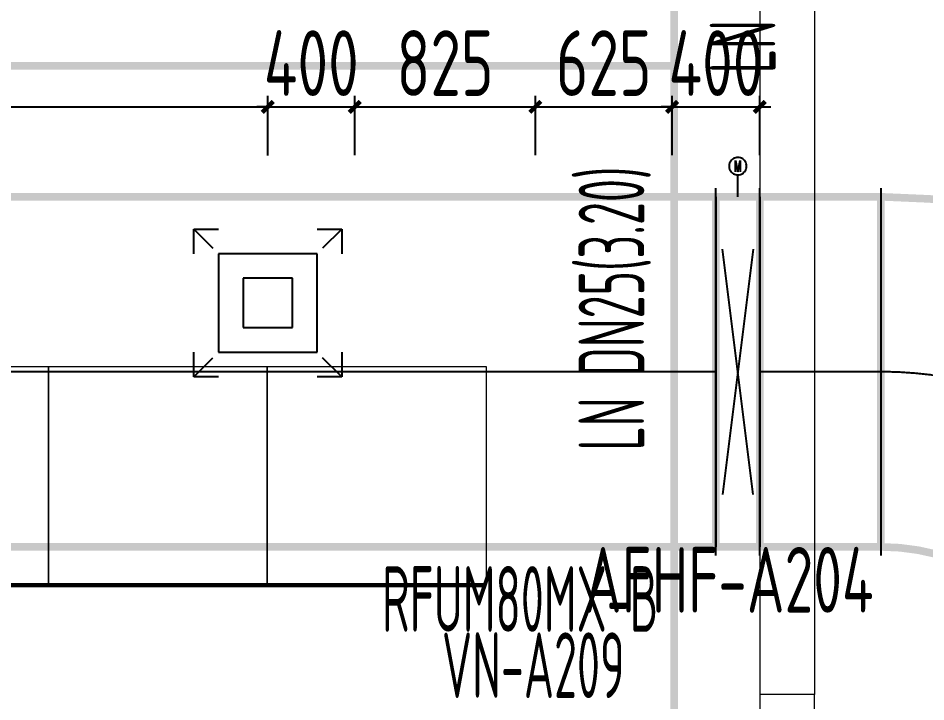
# Model space of a CAD drawing. Extents: x 4 to 13611208, y -605838 to 574722.
# Drawn here: x 13271084 to 13275231, y 201426 to 204551 of the extents above; entities that cross this region are included whole.
import ezdxf
from ezdxf.enums import TextEntityAlignment as Align

# ---------------------------------------------------------------- set-up
doc = ezdxf.new("R2010")
doc.units = 0
doc.header["$LTSCALE"] = 1000
doc.header["$MEASUREMENT"] = 0
doc.linetypes.add('CENTER2', pattern=[28.575, 19.05, -3.175, 3.175, -3.175])
doc.linetypes.add('DASH', pattern=[0.35, 0.25, -0.1])
for name, color, linetype in [('DUCT-K-P标注', 7, 'Continuous'), ('DUCT-K-S中心线', 5, 'CENTER2'), ('DUCT-K-S法兰', 2, 'Continuous'), ('DUCT-K-S管', 40, 'Continuous'), ('DUCT-K-S管端线', 4, 'Continuous'), ('DUCT-K-S阀门', 7, 'Continuous'), ('DUCT-K-S风口', 7, 'Continuous'), ('VRV-标注', 7, 'Continuous'), ('VRV-管线', 70, 'Continuous')]:
    doc.layers.add(name, color=color, linetype=linetype)
doc.layers.add('建筑底图', color=8, linetype='Continuous', lineweight=13)
doc.styles.add('67', font='gbenor.shx', dxfattribs={"width": 0.7, "bigfont": 'hztxt.shx'})
doc.styles.add('du', font='gbenor.shx', dxfattribs={"width": 0.8, "bigfont": 'hztxt.shx'})
doc.dimstyles.new('67', dxfattribs={"dimscale": 100, "dimtxt": 3, "dimasz": 0.5, "dimexe": 0.5, "dimexo": 2, "dimgap": 0.5, "dimtad": 2, "dimdec": 0, "dimrnd": 5, "dimzin": 0, "dimdsep": 46, "dimtxsty": 'du', "dimblk": 'ARCHTICK', "dimcen": 0, "dimdle": 0.5, "dimclrd": 256, "dimclre": 256, "dimclrt": 256, "dimazin": 0, "dimtfac": 1, "dimtdec": 0, "dimtix": 1, "dimtmove": 2, "dimatfit": 3, "dimfxl": 100, "dimtolj": 1, "dimtzin": 0, "dimlwd": -1, "dimlwe": -1, "dimarcsym": 0})

# ---------------------------------------------------------------- blocks, each defined once
blk = doc.blocks.new('_FZH')
blk.add_lwpolyline([(-0.5, -0.5), (0.5, -0.5), (0.5, 0.5), (-0.5, 0.5)], close=True)
blk = doc.blocks.new('_ArchTick')
at = {"color": 0, "linetype": 'ByBlock', "const_width": 0.4}
blk.add_lwpolyline([(-0.5, -0.5), (0.5, 0.5)], dxfattribs=at)
blk = doc.blocks.new('*D470')
at = {"layer": 'DUCT-K-P标注', "transparency": 16777216}
for p, q in [((13268622.9, 203923.7), (13268622.9, 204195.4)), ((13272224.9, 203923.7), (13272224.9, 204195.4)), ((13268572.9, 204145.4), (13272274.9, 204145.4))]:
    blk.add_line(p, q, dxfattribs=at)
at = {"layer": 'DUCT-K-P标注', "transparency": 16777216, "xscale": 50, "yscale": 50, "zscale": 50, "rotation": 180}
blk.add_blockref('_ArchTick', (13268622.9, 204145.4), dxfattribs=at)
at = {"layer": 'DUCT-K-P标注', "transparency": 16777216, "xscale": 50, "yscale": 50, "zscale": 50}
blk.add_blockref('_ArchTick', (13272224.9, 204145.4), dxfattribs=at)
at = {"layer": 'DUCT-K-P标注', "transparency": 16777216, "insert": (13270423.9, 204345.4), "char_height": 300, "attachment_point": 5, "style": 'du'}
blk.add_mtext('\\A1;3600', dxfattribs=at)
blk = doc.blocks.new('*D471')
at = {"layer": 'DUCT-K-P标注', "transparency": 16777216}
for p, q in [((13272224.9, 203924.4), (13272224.9, 204195.4)), ((13272622.4, 203924.4), (13272622.4, 204195.4)), ((13272224.9, 204145.4), (13272174.9, 204145.4)), ((13272224.9, 204145.4), (13272622.4, 204145.4)), ((13272622.4, 204145.4), (13272672.4, 204145.4))]:
    blk.add_line(p, q, dxfattribs=at)
at = {"layer": 'DUCT-K-P标注', "transparency": 16777216, "xscale": 50, "yscale": 50, "zscale": 50}
blk.add_blockref('_ArchTick', (13272224.9, 204145.4), dxfattribs=at)
at = {"layer": 'DUCT-K-P标注', "transparency": 16777216, "xscale": 50, "yscale": 50, "zscale": 50, "rotation": 180}
blk.add_blockref('_ArchTick', (13272622.4, 204145.4), dxfattribs=at)
at = {"layer": 'DUCT-K-P标注', "transparency": 16777216, "insert": (13272423.6, 204345.4), "char_height": 300, "attachment_point": 5, "style": 'du'}
blk.add_mtext('\\A1;400', dxfattribs=at)
blk = doc.blocks.new('*D472')
at = {"layer": 'DUCT-K-P标注', "transparency": 16777216}
for p, q in [((13272622.4, 203924.4), (13272622.4, 204195.4)), ((13273447.2, 203924.4), (13273447.2, 204195.4)), ((13272572.4, 204145.4), (13273497.2, 204145.4))]:
    blk.add_line(p, q, dxfattribs=at)
at = {"layer": 'DUCT-K-P标注', "transparency": 16777216, "xscale": 50, "yscale": 50, "zscale": 50, "rotation": 180}
blk.add_blockref('_ArchTick', (13272622.4, 204145.4), dxfattribs=at)
at = {"layer": 'DUCT-K-P标注', "transparency": 16777216, "xscale": 50, "yscale": 50, "zscale": 50}
blk.add_blockref('_ArchTick', (13273447.2, 204145.4), dxfattribs=at)
at = {"layer": 'DUCT-K-P标注', "transparency": 16777216, "insert": (13273034.8, 204345.4), "char_height": 300, "attachment_point": 5, "style": 'du'}
blk.add_mtext('\\A1;825', dxfattribs=at)
blk = doc.blocks.new('*D473')
at = {"layer": 'DUCT-K-P标注', "transparency": 16777216}
for p, q in [((13273447.2, 203924.4), (13273447.2, 204195.4)), ((13274072.2, 203924.4), (13274072.2, 204195.4)), ((13273397.2, 204145.4), (13274122.2, 204145.4))]:
    blk.add_line(p, q, dxfattribs=at)
at = {"layer": 'DUCT-K-P标注', "transparency": 16777216, "xscale": 50, "yscale": 50, "zscale": 50, "rotation": 180}
blk.add_blockref('_ArchTick', (13273447.2, 204145.4), dxfattribs=at)
at = {"layer": 'DUCT-K-P标注', "transparency": 16777216, "xscale": 50, "yscale": 50, "zscale": 50}
blk.add_blockref('_ArchTick', (13274072.2, 204145.4), dxfattribs=at)
at = {"layer": 'DUCT-K-P标注', "transparency": 16777216, "insert": (13273759.7, 204345.4), "char_height": 300, "attachment_point": 5, "style": 'du'}
blk.add_mtext('\\A1;625', dxfattribs=at)
blk = doc.blocks.new('*D474')
at = {"layer": 'DUCT-K-P标注', "transparency": 16777216}
for p, q in [((13274072.2, 203924.4), (13274072.2, 204195.4)), ((13274472.4, 203924.2), (13274472.4, 204195.4)), ((13274072.2, 204145.4), (13274022.2, 204145.4)), ((13274072.2, 204145.4), (13274472.4, 204145.4)), ((13274472.4, 204145.4), (13274522.4, 204145.4))]:
    blk.add_line(p, q, dxfattribs=at)
at = {"layer": 'DUCT-K-P标注', "transparency": 16777216, "xscale": 50, "yscale": 50, "zscale": 50}
blk.add_blockref('_ArchTick', (13274072.2, 204145.4), dxfattribs=at)
at = {"layer": 'DUCT-K-P标注', "transparency": 16777216, "xscale": 50, "yscale": 50, "zscale": 50, "rotation": 180}
blk.add_blockref('_ArchTick', (13274472.4, 204145.4), dxfattribs=at)
at = {"layer": 'DUCT-K-P标注', "transparency": 16777216, "insert": (13274272.3, 204345.4), "char_height": 300, "attachment_point": 5, "style": 'du'}
blk.add_mtext('\\A1;400', dxfattribs=at)
blk = doc.blocks.new('$风口$00000060')
for p, q in [((-300, 300), (-200, 300)), ((-300, 200), (-300, 300)), ((-300, 300), (-222.8, 222.8)), ((200, 300), (300, 300)), ((300, 300), (222.8, 222.8)), ((300, 300), (300, 200)), ((-300, -300), (-300, -200)), ((300, -200), (300, -300)), ((-300, -300), (-222.8, -222.8)), ((300, -300), (222.8, -222.8)), ((-200, -300), (-300, -300)), ((300, -300), (200, -300))]:
    blk.add_line(p, q)
at = {"color": 0}
for p, q in [((-200, 200), (-200, -200)), ((200, 200), (-200, 200)), ((200, -200), (200, 200)), ((-100, 100), (-100, -100)), ((100, 100), (-100, 100)), ((100, -100), (100, 100)), ((-100, -100), (100, -100)), ((-200, -200), (200, -200))]:
    blk.add_line(p, q, dxfattribs=at)

msp = doc.modelspace()

# ---------------------------------------------------------------- linework, layer by layer
at = {"layer": 'DUCT-K-S中心线'}
for p, q in [((13274272, 202934.5), (13267121.1, 202934.5)), ((13275025.3, 202934.5), (13274472.4, 202934.5)), ((13275025.5, 202934.5), (13275025.6, 202934.5))]:
    msp.add_line(p, q, dxfattribs=at)
msp.add_arc((13275025.6, 201148.3), 1786.2, 60, 90, dxfattribs=at)
at = {"layer": 'DUCT-K-S法兰'}
for p, q in [((13274272.1, 202094.5), (13274272.1, 203774.5)), ((13274472.3, 202094.5), (13274472.3, 203774.5)), ((13275025.4, 203774.5), (13275025.4, 202094.5))]:
    msp.add_line(p, q, dxfattribs=at)
at = {"layer": 'DUCT-K-S法兰', "color": 18, "true_color": 0x000000}
for p in [(13274272, 202934.5, 4400), (13274272.2, 202934.5, 4400), (13274472.2, 202934.5, 4400), (13274472.4, 202934.5, 4400), (13275025.3, 202934.5, 4400), (13275025.5, 202934.5, 4400)]:
    msp.add_point(p, dxfattribs=at)
at = {"layer": 'DUCT-K-S管', "const_width": 35}
for points in [[(13274272, 203734.5), (13267121.1, 203734.5)], [(13274272, 202134.5), (13274272, 203734.5)], [(13274272.2, 203734.5), (13274472.2, 203734.5)], [(13275025.3, 203734.5), (13274472.4, 203734.5)], [(13274472.4, 203734.5), (13274472.4, 202134.5)], [(13275025.3, 202134.5), (13275025.3, 203734.5)], [(13275025.5, 203734.5), (13275025.6, 203734.5)], [(13267121.1, 202134.5), (13274272, 202134.5)], [(13274472.2, 202134.5), (13274272.2, 202134.5)], [(13274472.4, 202134.5), (13275025.3, 202134.5)], [(13275025.6, 202134.5), (13275025.5, 202134.5)]]:
    msp.add_lwpolyline(points, dxfattribs=at)
at = {"layer": 'DUCT-K-S管', "extrusion": (0, 0, -1), "const_width": 35}
for points in [[(-13275025.6, 203734.5, 0.131652), (-13276318.7, 203388)], [(-13275025.6, 202134.5, 0.131652), (-13275518.7, 202002.4)]]:
    msp.add_lwpolyline(points, format="xyb", dxfattribs=at)
at = {"layer": 'DUCT-K-S管', "color": 18, "true_color": 0x000000}
msp.add_point((13275025.5, 202934.5, 4400), dxfattribs=at)
at = {"layer": 'DUCT-K-S管端线'}
for p, q in [((13274272.2, 203734.5), (13274272.2, 202134.5)), ((13274472.2, 203734.5), (13274472.2, 202134.5)), ((13275025.5, 203734.5), (13275025.5, 202134.5))]:
    msp.add_line(p, q, dxfattribs=at)
at = {"layer": 'DUCT-K-S阀门'}
for p, q in [((13274339.8, 203898), (13274336.8, 203893.3)), ((13274343.4, 203902.3), (13274339.8, 203898)), ((13274347.5, 203906), (13274343.4, 203902.3)), ((13274352.2, 203909.2), (13274347.5, 203906)), ((13274357.2, 203911.6), (13274352.2, 203909.2)), ((13274362.5, 203913.3), (13274357.2, 203911.6)), ((13274361.2, 203900.1), (13274372.2, 203849)), ((13274361.2, 203849), (13274361.2, 203900.1)), ((13274368, 203914.3), (13274362.5, 203913.3)), ((13274373.6, 203914.5), (13274368, 203914.3)), ((13274372.2, 203849), (13274383.1, 203900)), ((13274379.1, 203913.9), (13274373.6, 203914.5)), ((13274384.5, 203912.6), (13274379.1, 203913.9)), ((13274383.1, 203900), (13274383.1, 203849)), ((13274389.7, 203910.5), (13274384.5, 203912.6)), ((13274394.5, 203907.7), (13274389.7, 203910.5)), ((13274398.9, 203904.2), (13274394.5, 203907.7)), ((13274402.8, 203900.2), (13274398.9, 203904.2)), ((13274406.1, 203895.7), (13274402.8, 203900.2)), ((13274333, 203882.8), (13274332.3, 203877.3)), ((13274332.3, 203877.3), (13274332.3, 203871.7)), ((13274332.3, 203871.7), (13274333, 203866.2)), ((13274334.6, 203888.2), (13274333, 203882.8)), ((13274333, 203866.2), (13274334.6, 203860.8)), ((13274336.8, 203893.3), (13274334.6, 203888.2)), ((13274334.6, 203860.8), (13274336.8, 203855.7)), ((13274408.7, 203890.8), (13274406.1, 203895.7)), ((13274406.1, 203853.3), (13274408.7, 203858.2)), ((13274410.6, 203885.5), (13274408.7, 203890.8)), ((13274408.7, 203858.2), (13274410.6, 203863.5)), ((13274411.8, 203880.1), (13274410.6, 203885.5)), ((13274410.6, 203863.5), (13274411.8, 203868.9)), ((13274412.2, 203874.5), (13274411.8, 203880.1)), ((13274411.8, 203868.9), (13274412.2, 203874.5)), ((13274336.8, 203855.7), (13274339.8, 203851)), ((13274339.8, 203851), (13274343.4, 203846.7)), ((13274343.4, 203846.7), (13274347.5, 203843)), ((13274347.5, 203843), (13274352.2, 203839.9)), ((13274352.2, 203839.9), (13274357.2, 203837.4)), ((13274357.2, 203837.4), (13274362.5, 203835.7)), ((13274362.5, 203835.7), (13274368, 203834.7)), ((13274368, 203834.7), (13274373.6, 203834.5)), ((13274372.2, 203734.5), (13274372.2, 203834.5)), ((13274373.6, 203834.5), (13274379.1, 203835.1)), ((13274379.1, 203835.1), (13274384.5, 203836.5)), ((13274384.5, 203836.5), (13274389.7, 203838.6)), ((13274389.7, 203838.6), (13274394.5, 203841.4)), ((13274394.5, 203841.4), (13274398.9, 203844.8)), ((13274398.9, 203844.8), (13274402.8, 203848.8)), ((13274402.8, 203848.8), (13274406.1, 203853.3)), ((13274442.2, 202374.7), (13274302.1, 203494.4)), ((13274442.2, 203494.5), (13274302.2, 202374.5))]:
    msp.add_line(p, q, dxfattribs=at)
at = {"layer": 'VRV-管线', "linetype": 'DASH', "const_width": 35}
for points in [[(13274080.9, 200009.5), (13274080.9, 205117.4)], [(13264011.9, 204332.3), (13274080.9, 204332.3)]]:
    msp.add_lwpolyline(points, dxfattribs=at)
at = {"layer": '建筑底图', "color": 8}
for p, q in [((13274472.4, 205209.5), (13274472.4, 201459.5)), ((13274722.4, 205209.5), (13274722.4, 201459.5))]:
    msp.add_line(p, q, dxfattribs=at)
for points in [[(13271222.4, 201959.5), (13270222.4, 201959.5), (13270222.4, 202959.5), (13271222.4, 202959.5)], [(13272222.4, 201959.5), (13271222.4, 201959.5), (13271222.4, 202959.5), (13272222.4, 202959.5)], [(13273222.4, 201959.5), (13272222.4, 201959.5), (13272222.4, 202959.5), (13273222.4, 202959.5)]]:
    msp.add_lwpolyline(points, close=True, dxfattribs=at)
at = {"layer": '建筑底图', "color": 8, "const_width": 20}
msp.add_lwpolyline([(13264222.4, 201959.5), (13273222.4, 201959.5)], dxfattribs=at)
at = {"layer": '建筑底图', "color": 8}
msp.add_lwpolyline([(13273222.4, 201959.5), (13264222.4, 201959.5)], dxfattribs=at)

# ---------------------------------------------------------------- block references
at = {"layer": 'DUCT-K-S风口', "xscale": 1.125, "yscale": 1.125}
msp.add_blockref('$风口$00000060', (13272224.9, 203249.5, 3500), dxfattribs=at)
at = {"layer": '建筑底图', "color": 8, "xscale": 250, "yscale": 250, "zscale": 250, "rotation": 270}
msp.add_blockref('_FZH', (13274597.4, 201334.5), dxfattribs=at)

# ---------------------------------------------------------------- texts
at = {"layer": 'DUCT-K-P标注', "style": '67', "width": 0.75}
msp.add_text('AFHF-A204', height=300, dxfattribs=at).set_placement((13273669.5, 201834.1, 12700))
at = {"layer": 'VRV-标注', "style": '67', "width": 0.6}
for s, p in [('LN DN25', (13274394.7, 204709.5)), ('LN DN25(3.20)', (13273795, 203224))]:
    msp.add_text(s, height=300, rotation=90, dxfattribs=at).set_placement(p, align=Align.MIDDLE_CENTER)
for s, p in [('RFUM80MX-B', (13273377.8, 201896.6)), ('VN-A209', (13273437.9, 201593.8))]:
    msp.add_text(s, height=300, dxfattribs=at).set_placement(p, align=Align.MIDDLE_CENTER)

# ---------------------------------------------------------------- dimensions: what is measured, and where the dimension line sits
at = {"layer": 'DUCT-K-P标注'}
for base, p1, p2, picture, middle in [((13272224.9, 204145.4), (13268622.9, 203723.7, 4400), (13272224.9, 203723.7, 4400), '*D470', (13270423.9, 204345.4)), ((13272622.3662, 204145.4401), (13272224.8565, 203724.3675), (13272622.3662, 203724.3675), '*D471', (13272423.6114, 204345.4401)), ((13273447.2, 204145.4), (13272622.4, 203724.4), (13273447.2, 203724.4), '*D472', (13273034.8, 204345.4)), ((13274072.2, 204145.4), (13273447.2, 203724.4), (13274072.2, 203724.4), '*D473', (13273759.7, 204345.4)), ((13274472.4, 204145.4), (13274072.2, 203724.4), (13274472.4, 203724.2), '*D474', (13274272.3, 204345.4))]:
    dim = msp.add_linear_dim(base=base, p1=p1, p2=p2, dimstyle='67', dxfattribs=at)
    dim.commit()
    dim.dimension.update_dxf_attribs({"geometry": picture, "text_midpoint": middle})

doc.saveas('drawing.dxf')
